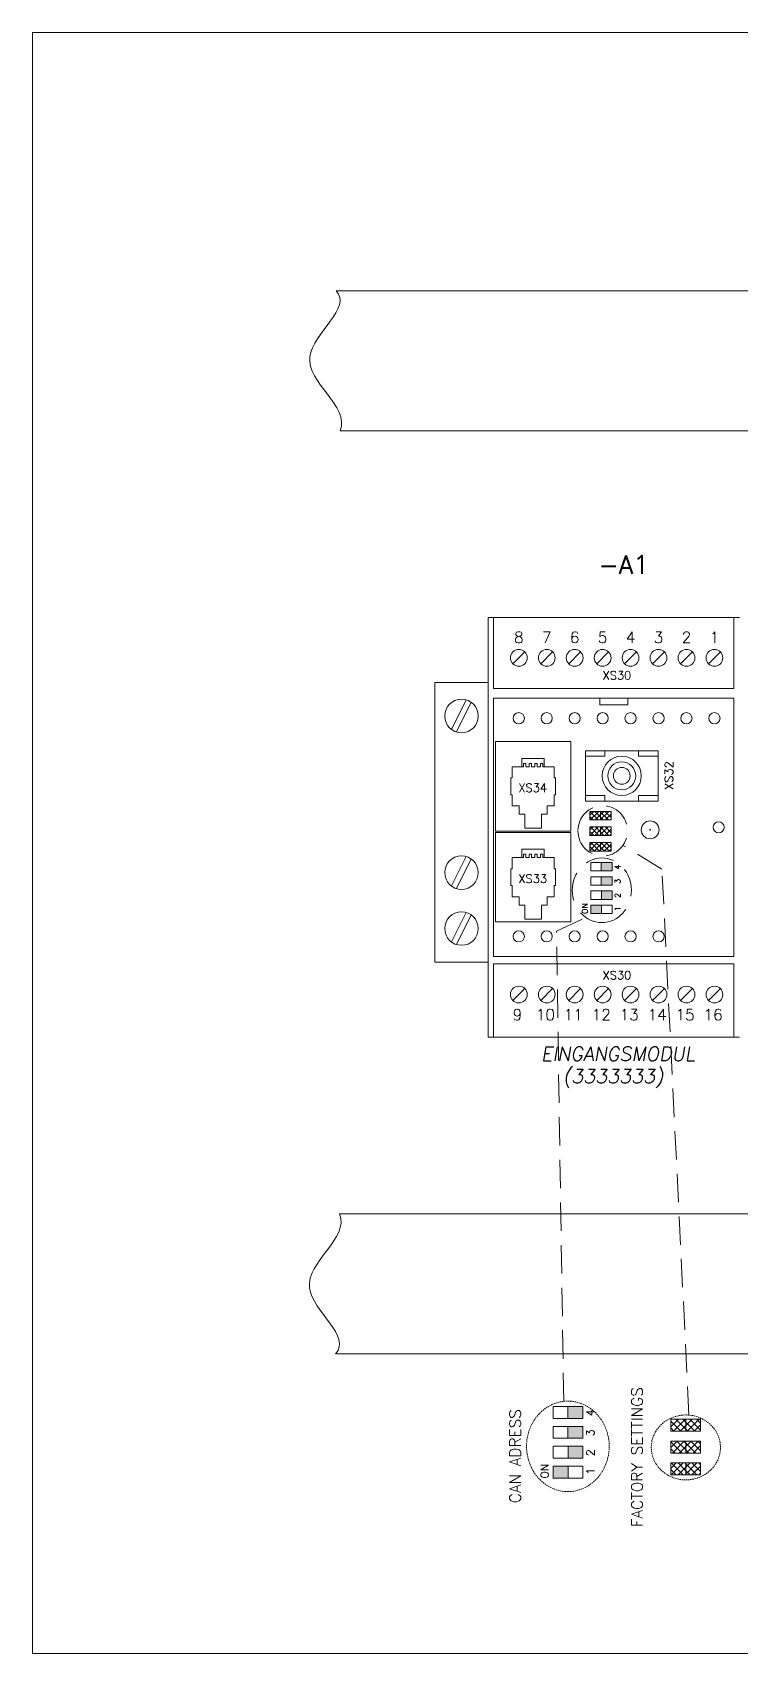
# Model space of a CAD drawing. Extents: x -2993 to 3661, y -4147 to -1441.
# Drawn here: x -1544 to -1417.5, y -2866.4 to -2576.6 of the extents above; entities that cross this region are included whole.
import ezdxf
from ezdxf.enums import TextEntityAlignment as Align

# ---------------------------------------------------------------- set-up
doc = ezdxf.new("R2010")
doc.units = 0
doc.header["$LTSCALE"] = 0.1
doc.header["$MEASUREMENT"] = 0
doc.linetypes.add('DASHED', pattern=[19.05, 12.7, -6.35])
doc.layers.get('0').update_dxf_attribs({"linetype": 'CONTINUOUS'})
for name, color, linetype in [('50C', 7, 'CONTINUOUS'), ('DIM', 5, 'CONTINUOUS'), ('KABELGOTEN', 5, 'CONTINUOUS'), ('MONTAGEPLAAT', 230, 'CONTINUOUS'), ('MOTMODULE', 7, 'CONTINUOUS')]:
    doc.layers.add(name, color=color, linetype=linetype)
doc.styles.get("Standard").update_dxf_attribs({"font": 'simplex.shx'})

msp = doc.modelspace()

# ---------------------------------------------------------------- hatches: boundary and pattern name
at = {"lineweight": 13}
h = msp.add_hatch(color=7, dxfattribs=at)
h.paths.add_polyline_path([(-1442.16, -2732.61), (-1444.09, -2732.61), (-1444.09, -2734.13), (-1442.16, -2734.13)])
h.paths.add_polyline_path([(-1440.28, -2730.07), (-1442.16, -2730.07), (-1442.16, -2731.59), (-1440.28, -2731.59)])
h.paths.add_polyline_path([(-1440.28, -2727.53), (-1442.21, -2727.53), (-1442.21, -2729.05), (-1440.28, -2729.05)])
h.paths.add_polyline_path([(-1440.28, -2724.99), (-1442.21, -2724.99), (-1442.21, -2726.51), (-1440.28, -2726.51)])
at = {"linetype": 'DASHED', "lineweight": 13}
h = msp.add_hatch(color=7, dxfattribs=at)
h.paths.add_polyline_path([(-1448.15, -2832.91), (-1450.85, -2832.91), (-1450.85, -2835.04), (-1448.15, -2835.04)])
h.paths.add_polyline_path([(-1445.52, -2829.35), (-1448.15, -2829.35), (-1448.15, -2831.49), (-1445.52, -2831.49)])
h.paths.add_polyline_path([(-1445.52, -2825.8), (-1448.22, -2825.8), (-1448.22, -2827.93), (-1445.52, -2827.93)])
h.paths.add_polyline_path([(-1445.52, -2822.24), (-1448.22, -2822.24), (-1448.22, -2824.38), (-1445.52, -2824.38)])

# ---------------------------------------------------------------- linework, layer by layer
at = {"color": 7, "linetype": 'Continuous', "lineweight": 13}
for p, q in [((-1462.47, -2756.2), (-1462.47, -2681.2)), ((-1462.47, -2756.2), (-1462.47, -2681.2)), ((-1462.47, -2756.2), (-1462.47, -2681.2)), ((-1462.47, -2756.2), (-1462.47, -2681.2)), ((-1462.47, -2756.2), (-1462.47, -2681.2)), ((-1462.47, -2756.2), (-1462.47, -2681.2)), ((-1462.47, -2756.2), (-1462.47, -2681.2)), ((-1462.47, -2756.2), (-1462.47, -2681.2)), ((-1417.47, -2681.2), (-1462.47, -2681.2)), ((-1417.47, -2681.2), (-1462.47, -2681.2)), ((-1417.47, -2756.2), (-1462.47, -2756.2)), ((-1417.47, -2756.2), (-1462.47, -2756.2)), ((-1445.52, -2822.24), (-1450.85, -2822.24)), ((-1450.85, -2822.24), (-1450.85, -2824.38)), ((-1448.22, -2822.24), (-1448.22, -2824.38)), ((-1445.52, -2824.38), (-1445.52, -2822.24)), ((-1450.85, -2824.38), (-1445.52, -2824.38)), ((-1429.78, -2826.65), (-1429.78, -2824.52)), ((-1429.78, -2824.52), (-1424.45, -2824.52)), ((-1427.08, -2824.52), (-1427.08, -2826.65)), ((-1424.45, -2824.52), (-1424.45, -2826.65)), ((-1445.52, -2825.8), (-1450.85, -2825.8)), ((-1450.85, -2825.8), (-1450.85, -2827.93)), ((-1450.85, -2827.93), (-1445.52, -2827.93)), ((-1448.22, -2825.8), (-1448.22, -2827.93)), ((-1445.52, -2827.93), (-1445.52, -2825.8)), ((-1424.45, -2826.65), (-1429.78, -2826.65)), ((-1429.78, -2828.43), (-1424.45, -2828.43)), ((-1429.78, -2830.56), (-1429.78, -2828.43)), ((-1427.08, -2828.43), (-1427.08, -2830.56)), ((-1424.45, -2828.43), (-1424.45, -2830.56)), ((-1450.85, -2829.35), (-1445.52, -2829.35)), ((-1450.85, -2831.49), (-1450.85, -2829.35)), ((-1445.52, -2831.49), (-1450.85, -2831.49)), ((-1448.15, -2829.35), (-1448.15, -2831.49)), ((-1445.52, -2829.35), (-1445.52, -2831.49)), ((-1424.45, -2830.56), (-1429.78, -2830.56)), ((-1450.85, -2832.91), (-1445.52, -2832.91)), ((-1450.85, -2835.04), (-1450.85, -2832.91)), ((-1448.15, -2832.91), (-1448.15, -2835.04)), ((-1445.52, -2832.91), (-1445.52, -2835.04)), ((-1429.78, -2834.47), (-1429.78, -2832.34)), ((-1429.78, -2832.34), (-1424.45, -2832.34)), ((-1427.08, -2832.34), (-1427.08, -2834.47)), ((-1424.45, -2832.34), (-1424.45, -2834.47)), ((-1445.52, -2835.04), (-1450.85, -2835.04)), ((-1424.45, -2834.47), (-1429.78, -2834.47))]:
    msp.add_line(p, q, dxfattribs=at)
at = {"color": 7, "lineweight": 13}
for p, q in [((-1462.47, -2681.2), (-1462.47, -2756.2)), ((-1462.47, -2681.2), (-1462.47, -2756.2)), ((-1462.47, -2681.2), (-1462.47, -2756.2)), ((-1462.47, -2681.2), (-1462.47, -2756.2)), ((-1462.47, -2681.2), (-1462.47, -2756.2)), ((-1462.47, -2681.2), (-1462.47, -2756.2)), ((-1462.47, -2681.2), (-1462.47, -2756.2)), ((-1462.47, -2681.2), (-1462.47, -2756.2)), ((-1417.47, -2681.2), (-1462.47, -2681.2)), ((-1417.47, -2681.2), (-1462.47, -2681.2)), ((-1461.47, -2693.9), (-1461.47, -2681.2)), ((-1418.47, -2693.9), (-1418.47, -2681.2)), ((-1455.91, -2687.34), (-1458.03, -2689.46)), ((-1450.91, -2687.34), (-1453.03, -2689.46)), ((-1445.91, -2687.34), (-1448.03, -2689.46)), ((-1440.91, -2687.34), (-1443.03, -2689.46)), ((-1435.91, -2687.34), (-1438.03, -2689.46)), ((-1430.91, -2687.34), (-1433.03, -2689.46)), ((-1425.91, -2687.34), (-1428.03, -2689.46)), ((-1420.91, -2687.34), (-1423.03, -2689.46)), ((-1462.47, -2740), (-1462.47, -2690)), ((-1462.47, -2740.9), (-1462.47, -2690.9)), ((-1462.47, -2740.9), (-1462.47, -2690.9)), ((-1462.47, -2740.9), (-1462.47, -2690.9)), ((-1462.47, -2740.9), (-1462.47, -2690.9)), ((-1462.47, -2740.9), (-1462.47, -2690.9)), ((-1462.47, -2698.48), (-1462.47, -2691.63)), ((-1462.47, -2699.38), (-1462.47, -2692.53)), ((-1462.47, -2742.8), (-1462.47, -2692.8)), ((-1462.47, -2743.7), (-1462.47, -2693.7)), ((-1462.47, -2743.7), (-1462.47, -2693.7)), ((-1418.47, -2693.9), (-1461.47, -2693.9)), ((-1462.47, -2741.8), (-1462.47, -2695.6)), ((-1462.47, -2741.8), (-1462.47, -2695.6)), ((-1462.47, -2741.8), (-1462.47, -2695.6)), ((-1461.47, -2741.8), (-1461.47, -2695.6)), ((-1418.47, -2695.6), (-1461.47, -2695.6)), ((-1442.47, -2695.6), (-1442.47, -2696.8)), ((-1437.47, -2696.8), (-1442.47, -2696.8)), ((-1437.47, -2695.6), (-1437.47, -2696.8)), ((-1418.47, -2741.8), (-1418.47, -2695.6)), ((-1461.16, -2703.37), (-1461.16, -2719.37)), ((-1461.16, -2703.37), (-1447.66, -2703.37)), ((-1447.66, -2703.37), (-1447.66, -2719.37)), ((-1456.41, -2706.37), (-1456.41, -2707.87)), ((-1456.41, -2706.37), (-1452.41, -2706.37)), ((-1452.41, -2706.37), (-1452.41, -2707.87)), ((-1432.05, -2705), (-1445.05, -2705)), ((-1445.05, -2705), (-1445.05, -2714)), ((-1441.55, -2706), (-1445.05, -2706)), ((-1441.55, -2706), (-1441.55, -2705)), ((-1435.55, -2706), (-1435.55, -2705)), ((-1432.05, -2706), (-1435.55, -2706)), ((-1432.05, -2705), (-1432.05, -2714)), ((-1458.16, -2707.87), (-1456.41, -2707.87)), ((-1458.16, -2707.87), (-1458.16, -2709.87)), ((-1456.14, -2707.87), (-1456.41, -2707.87)), ((-1456.14, -2707.87), (-1456.14, -2707.28)), ((-1456.14, -2707.28), (-1455.73, -2707.28)), ((-1455.73, -2707.28), (-1455.73, -2707.87)), ((-1455.73, -2707.87), (-1455.12, -2707.87)), ((-1455.12, -2707.87), (-1455.12, -2707.28)), ((-1455.12, -2707.28), (-1454.71, -2707.28)), ((-1454.71, -2707.28), (-1454.71, -2707.87)), ((-1454.71, -2707.87), (-1454.11, -2707.87)), ((-1454.11, -2707.28), (-1453.7, -2707.28)), ((-1454.11, -2707.87), (-1454.11, -2707.28)), ((-1453.7, -2707.28), (-1453.7, -2707.87)), ((-1453.7, -2707.87), (-1453.09, -2707.87)), ((-1453.09, -2707.87), (-1453.09, -2707.28)), ((-1453.09, -2707.28), (-1452.68, -2707.28)), ((-1452.68, -2707.28), (-1452.68, -2707.87)), ((-1452.68, -2707.87), (-1452.41, -2707.87)), ((-1452.41, -2707.87), (-1450.66, -2707.87)), ((-1450.66, -2707.87), (-1450.66, -2709.87)), ((-1458.41, -2709.87), (-1458.41, -2712.87)), ((-1458.41, -2709.87), (-1458.16, -2709.87)), ((-1450.66, -2709.87), (-1450.41, -2709.87)), ((-1450.41, -2709.87), (-1450.41, -2712.87)), ((-1458.41, -2712.87), (-1458.16, -2712.87)), ((-1458.16, -2712.87), (-1458.16, -2714.87)), ((-1458.16, -2714.87), (-1456.91, -2714.87)), ((-1456.91, -2714.87), (-1456.91, -2716.37)), ((-1451.91, -2714.87), (-1451.91, -2716.37)), ((-1451.91, -2714.87), (-1450.66, -2714.87)), ((-1450.66, -2712.87), (-1450.41, -2712.87)), ((-1450.66, -2712.87), (-1450.66, -2714.87)), ((-1441.55, -2713), (-1445.05, -2713)), ((-1432.05, -2714), (-1445.05, -2714)), ((-1441.55, -2714), (-1441.55, -2713)), ((-1435.55, -2714), (-1435.55, -2713)), ((-1432.05, -2713), (-1435.55, -2713)), ((-1456.91, -2716.37), (-1455.91, -2716.37)), ((-1455.91, -2716.37), (-1455.91, -2718.87)), ((-1452.91, -2716.37), (-1451.91, -2716.37)), ((-1452.91, -2716.37), (-1452.91, -2718.87)), ((-1444.27, -2717.37), (-1444.27, -2715.85)), ((-1444.27, -2715.85), (-1440.46, -2715.85)), ((-1443.57, -2715.85), (-1444.27, -2716.55)), ((-1444.27, -2715.85), (-1442.75, -2717.37)), ((-1444.27, -2716.75), (-1443.64, -2717.37)), ((-1440.46, -2717.37), (-1444.27, -2717.37)), ((-1442.67, -2715.85), (-1444.19, -2717.37)), ((-1443.37, -2715.85), (-1442.34, -2716.88)), ((-1442.34, -2716.41), (-1443.29, -2717.37)), ((-1442.47, -2715.85), (-1442.34, -2715.98)), ((-1442.34, -2717.31), (-1442.4, -2717.37)), ((-1442.34, -2715.85), (-1442.34, -2717.37)), ((-1440.87, -2715.85), (-1442.34, -2717.31)), ((-1441.77, -2715.85), (-1442.34, -2716.41)), ((-1442.34, -2715.98), (-1440.95, -2717.37)), ((-1442.34, -2716.88), (-1441.85, -2717.37)), ((-1441.58, -2715.85), (-1440.46, -2716.97)), ((-1440.46, -2716.33), (-1441.5, -2717.37)), ((-1440.68, -2715.85), (-1440.46, -2716.07)), ((-1440.46, -2717.23), (-1440.6, -2717.37)), ((-1440.46, -2715.85), (-1440.46, -2717.37)), ((-1461.16, -2719.37), (-1447.66, -2719.37)), ((-1461.16, -2719.62), (-1461.16, -2735.62)), ((-1461.16, -2719.62), (-1447.66, -2719.62)), ((-1455.91, -2718.87), (-1452.91, -2718.87)), ((-1447.66, -2719.62), (-1447.66, -2735.62)), ((-1444.27, -2720.16), (-1444.27, -2718.64)), ((-1444.27, -2718.64), (-1440.46, -2718.64)), ((-1442.77, -2718.64), (-1444.27, -2720.14)), ((-1443.67, -2718.64), (-1444.27, -2719.24)), ((-1444.27, -2719.44), (-1443.54, -2720.16)), ((-1440.46, -2720.16), (-1444.27, -2720.16)), ((-1444.17, -2718.64), (-1442.65, -2720.16)), ((-1442.34, -2719.11), (-1443.39, -2720.16)), ((-1443.27, -2718.64), (-1442.34, -2719.57)), ((-1442.34, -2720), (-1442.5, -2720.16)), ((-1442.37, -2718.64), (-1442.34, -2718.68)), ((-1442.34, -2718.64), (-1442.34, -2720.16)), ((-1440.97, -2718.64), (-1442.34, -2720)), ((-1441.87, -2718.64), (-1442.34, -2719.11)), ((-1442.34, -2718.68), (-1440.85, -2720.16)), ((-1442.34, -2719.57), (-1441.75, -2720.16)), ((-1440.46, -2719.02), (-1441.6, -2720.16)), ((-1441.48, -2718.64), (-1440.46, -2719.66)), ((-1440.46, -2719.92), (-1440.7, -2720.16)), ((-1440.58, -2718.64), (-1440.46, -2718.76)), ((-1440.46, -2718.64), (-1440.46, -2720.16)), ((-1458.16, -2724.12), (-1456.41, -2724.12)), ((-1458.16, -2724.12), (-1458.16, -2726.12)), ((-1456.41, -2722.62), (-1456.41, -2724.12)), ((-1456.41, -2722.62), (-1452.41, -2722.62)), ((-1456.14, -2724.12), (-1456.41, -2724.12)), ((-1456.14, -2724.12), (-1456.14, -2723.53)), ((-1456.14, -2723.53), (-1455.73, -2723.53)), ((-1455.73, -2723.53), (-1455.73, -2724.12)), ((-1455.73, -2724.12), (-1455.12, -2724.12)), ((-1455.12, -2724.12), (-1455.12, -2723.53)), ((-1455.12, -2723.53), (-1454.71, -2723.53)), ((-1454.71, -2723.53), (-1454.71, -2724.12)), ((-1454.71, -2724.12), (-1454.11, -2724.12)), ((-1454.11, -2723.53), (-1453.7, -2723.53)), ((-1454.11, -2724.12), (-1454.11, -2723.53)), ((-1453.7, -2723.53), (-1453.7, -2724.12)), ((-1453.7, -2724.12), (-1453.09, -2724.12)), ((-1453.09, -2724.12), (-1453.09, -2723.53)), ((-1453.09, -2723.53), (-1452.68, -2723.53)), ((-1452.68, -2723.53), (-1452.68, -2724.12)), ((-1452.68, -2724.12), (-1452.41, -2724.12)), ((-1452.41, -2722.62), (-1452.41, -2724.12)), ((-1452.41, -2724.12), (-1450.66, -2724.12)), ((-1450.66, -2724.12), (-1450.66, -2726.12)), ((-1444.27, -2722.96), (-1444.27, -2721.43)), ((-1444.27, -2721.43), (-1440.46, -2721.43)), ((-1442.87, -2721.43), (-1444.27, -2722.83)), ((-1443.77, -2721.43), (-1444.27, -2721.93)), ((-1444.27, -2722.14), (-1443.44, -2722.96)), ((-1440.46, -2722.96), (-1444.27, -2722.96)), ((-1444.07, -2721.43), (-1442.55, -2722.96)), ((-1442.34, -2721.8), (-1443.49, -2722.96)), ((-1443.17, -2721.43), (-1442.34, -2722.27)), ((-1442.34, -2722.7), (-1442.6, -2722.96)), ((-1442.34, -2721.43), (-1442.34, -2722.96)), ((-1441.07, -2721.43), (-1442.34, -2722.7)), ((-1441.97, -2721.43), (-1442.34, -2721.8)), ((-1442.34, -2722.27), (-1441.65, -2722.96)), ((-1442.27, -2721.43), (-1440.75, -2722.96)), ((-1440.46, -2721.72), (-1441.7, -2722.96)), ((-1441.38, -2721.43), (-1440.46, -2722.35)), ((-1440.46, -2722.61), (-1440.8, -2722.96)), ((-1440.48, -2721.43), (-1440.46, -2721.46)), ((-1440.46, -2721.43), (-1440.46, -2722.96)), ((-1458.41, -2726.12), (-1458.41, -2729.12)), ((-1458.41, -2726.12), (-1458.16, -2726.12)), ((-1450.66, -2726.12), (-1450.41, -2726.12)), ((-1450.41, -2726.12), (-1450.41, -2729.12)), ((-1444.09, -2724.99), (-1444.09, -2726.51)), ((-1440.28, -2724.99), (-1444.09, -2724.99)), ((-1444.09, -2726.51), (-1440.28, -2726.51)), ((-1442.21, -2724.99), (-1442.21, -2726.51)), ((-1440.28, -2726.51), (-1440.28, -2724.99)), ((-1458.41, -2729.12), (-1458.16, -2729.12)), ((-1458.16, -2729.12), (-1458.16, -2731.12)), ((-1450.66, -2729.12), (-1450.41, -2729.12)), ((-1450.66, -2729.12), (-1450.66, -2731.12)), ((-1444.09, -2727.53), (-1444.09, -2729.05)), ((-1440.28, -2727.53), (-1444.09, -2727.53)), ((-1444.09, -2729.05), (-1440.28, -2729.05)), ((-1444.09, -2731.59), (-1444.09, -2730.07)), ((-1444.09, -2730.07), (-1440.28, -2730.07)), ((-1442.21, -2727.53), (-1442.21, -2729.05)), ((-1442.16, -2730.07), (-1442.16, -2731.59)), ((-1440.28, -2729.05), (-1440.28, -2727.53)), ((-1440.28, -2730.07), (-1440.28, -2731.59)), ((-1458.16, -2731.12), (-1456.91, -2731.12)), ((-1456.91, -2731.12), (-1456.91, -2732.62)), ((-1456.91, -2732.62), (-1455.91, -2732.62)), ((-1455.91, -2732.62), (-1455.91, -2735.12)), ((-1452.91, -2732.62), (-1452.91, -2735.12)), ((-1452.91, -2732.62), (-1451.91, -2732.62)), ((-1451.91, -2731.12), (-1451.91, -2732.62)), ((-1451.91, -2731.12), (-1450.66, -2731.12)), ((-1440.28, -2731.59), (-1444.09, -2731.59)), ((-1444.09, -2734.13), (-1444.09, -2732.61)), ((-1444.09, -2732.61), (-1440.28, -2732.61)), ((-1442.16, -2732.61), (-1442.16, -2734.13)), ((-1440.28, -2732.61), (-1440.28, -2734.13)), ((-1461.16, -2735.62), (-1447.66, -2735.62)), ((-1455.91, -2735.12), (-1452.91, -2735.12)), ((-1440.28, -2734.13), (-1444.09, -2734.13)), ((-1418.47, -2741.8), (-1461.47, -2741.8)), ((-1461.47, -2743.1), (-1461.47, -2756.2)), ((-1418.47, -2743.1), (-1461.47, -2743.1)), ((-1418.47, -2743.1), (-1418.47, -2756.2)), ((-1455.91, -2747.54), (-1458.03, -2749.66)), ((-1450.91, -2747.54), (-1453.03, -2749.66)), ((-1445.91, -2747.54), (-1448.03, -2749.66)), ((-1440.91, -2747.54), (-1443.03, -2749.66)), ((-1435.91, -2747.54), (-1438.03, -2749.66)), ((-1430.91, -2747.54), (-1433.03, -2749.66)), ((-1425.91, -2747.54), (-1428.03, -2749.66)), ((-1420.91, -2747.54), (-1423.03, -2749.66)), ((-1417.47, -2756.2), (-1462.47, -2756.2)), ((-1417.47, -2756.2), (-1418.47, -2756.2)), ((-1428.41, -2824.52), (-1429.78, -2825.89)), ((-1429.65, -2824.52), (-1429.78, -2824.65)), ((-1429.78, -2824.84), (-1427.97, -2826.65)), ((-1427.17, -2824.52), (-1429.3, -2826.65)), ((-1428.87, -2824.52), (-1427.08, -2826.3)), ((-1427.08, -2825.66), (-1428.07, -2826.65)), ((-1427.63, -2824.52), (-1427.08, -2825.06)), ((-1425.93, -2824.52), (-1427.08, -2825.66)), ((-1427.08, -2825.06), (-1425.5, -2826.65)), ((-1424.7, -2824.52), (-1426.83, -2826.65)), ((-1426.39, -2824.52), (-1424.45, -2826.46)), ((-1424.45, -2825.51), (-1425.59, -2826.65)), ((-1425.15, -2824.52), (-1424.45, -2825.22)), ((-1429.78, -2826.07), (-1429.21, -2826.65)), ((-1428.61, -2828.43), (-1429.78, -2829.6)), ((-1429.78, -2828.55), (-1427.77, -2830.56)), ((-1427.37, -2828.43), (-1429.5, -2830.56)), ((-1428.67, -2828.43), (-1427.08, -2830.01)), ((-1427.43, -2828.43), (-1427.08, -2828.78)), ((-1427.08, -2826.3), (-1426.73, -2826.65)), ((-1426.13, -2828.43), (-1427.08, -2829.38)), ((-1424.9, -2828.43), (-1427.03, -2830.56)), ((-1426.19, -2828.43), (-1424.45, -2830.17)), ((-1424.95, -2828.43), (-1424.45, -2828.93)), ((-1429.78, -2829.79), (-1429.01, -2830.56)), ((-1427.08, -2829.38), (-1428.27, -2830.56)), ((-1427.08, -2828.78), (-1425.3, -2830.56)), ((-1427.08, -2830.01), (-1426.53, -2830.56)), ((-1424.45, -2829.22), (-1425.79, -2830.56)), ((-1424.45, -2830.46), (-1424.55, -2830.56)), ((-1428.81, -2832.34), (-1429.78, -2833.31)), ((-1429.78, -2833.5), (-1428.81, -2834.47)), ((-1429.71, -2832.34), (-1427.57, -2834.47)), ((-1427.57, -2832.34), (-1429.7, -2834.47)), ((-1428.47, -2832.34), (-1427.08, -2833.73)), ((-1427.08, -2833.09), (-1428.47, -2834.47)), ((-1427.23, -2832.34), (-1427.08, -2832.49)), ((-1427.08, -2834.33), (-1427.23, -2834.47)), ((-1425.09, -2832.34), (-1427.08, -2834.33)), ((-1426.33, -2832.34), (-1427.08, -2833.09)), ((-1427.08, -2832.49), (-1425.1, -2834.47)), ((-1427.08, -2833.73), (-1426.33, -2834.47)), ((-1425.99, -2832.34), (-1424.45, -2833.88)), ((-1424.45, -2832.93), (-1425.99, -2834.47)), ((-1424.76, -2832.34), (-1424.45, -2832.65)), ((-1424.45, -2834.17), (-1424.75, -2834.47))]:
    msp.add_line(p, q, dxfattribs=at)
at = {"color": 7, "linetype": 'DASHED', "lineweight": 13, "ltscale": 4}
for p, q in [((-1431.36, -2726.16), (-1438.35, -2721.93)), ((-1426.52, -2823.77), (-1431.36, -2726.16)), ((-1450.23, -2737.27), (-1444.94, -2734.84)), ((-1448.94, -2821.32), (-1450.23, -2737.27))]:
    msp.add_line(p, q, dxfattribs=at)
at = {"color": 7, "lineweight": 13}
for centre, radius in [((-1456.97, -2688.4), 1.5), ((-1451.97, -2688.4), 1.5), ((-1446.97, -2688.4), 1.5), ((-1441.97, -2688.4), 1.5), ((-1436.97, -2688.4), 1.5), ((-1431.97, -2688.4), 1.5), ((-1426.97, -2688.4), 1.5), ((-1421.97, -2688.4), 1.5), ((-1456.97, -2699.2), 1), ((-1451.97, -2699.2), 1), ((-1446.97, -2699.2), 1), ((-1441.97, -2699.2), 1), ((-1436.97, -2699.2), 1), ((-1431.97, -2699.2), 1), ((-1426.97, -2699.2), 1), ((-1421.97, -2699.2), 1), ((-1438.55, -2709.5), 3.5), ((-1438.55, -2709.5), 2.5), ((-1438.55, -2709.5), 1.5), ((-1433.47, -2719.15), 1.6), ((-1421.21, -2718.7), 1), ((-1456.97, -2738.2), 1), ((-1451.97, -2738.2), 1), ((-1446.97, -2738.2), 1), ((-1441.97, -2738.2), 1), ((-1436.97, -2738.2), 1), ((-1431.97, -2738.2), 1), ((-1456.97, -2748.6), 1.5), ((-1451.97, -2748.6), 1.5), ((-1446.97, -2748.6), 1.5), ((-1441.97, -2748.6), 1.5), ((-1436.97, -2748.6), 1.5), ((-1431.97, -2748.6), 1.5), ((-1426.97, -2748.6), 1.5), ((-1421.97, -2748.6), 1.5)]:
    msp.add_circle(centre, radius, dxfattribs=at)
for start, end in [(0, 180), (180, 0)]:
    msp.add_arc((-1433.47, -2719.15), 0.05, start, end, dxfattribs=at)
at = {"color": 7, "linetype": 'DASHED', "lineweight": 13, "ltscale": 4, "extrusion": (0, 0, -1)}
msp.add_ellipse((-1441.96, -2719.33), major_axis=(-0.01, 4.5), ratio=0.984111, start_param=-1.570796, end_param=4.712389, dxfattribs=at)
msp.add_ellipse((-1442.11, -2729.96), major_axis=(0, -5.78), ratio=0.914373, dxfattribs=at)
at = {"color": 7, "linetype": 'DASHED', "lineweight": 13, "ltscale": 0.2}
for centre, major_axis, ratio in [((-1448.19, -2829.37), (0, -8.09), 0.914373), ((-1427.08, -2829.56), (6.19, -0.01), 0.938062)]:
    msp.add_ellipse(centre, major_axis=major_axis, ratio=ratio, dxfattribs=at)
at = {"layer": '50C', "color": 7, "lineweight": 13}
for p, q in [((-1462.47, -2689.55), (-1462.47, -2739.55)), ((-1462.47, -2689.55), (-1462.47, -2739.55)), ((-1462.47, -2691.74), (-1462.47, -2735.74)), ((-1462.47, -2735.74), (-1462.47, -2691.74)), ((-1462.47, -2691.74), (-1462.47, -2735.74)), ((-1471.97, -2742.8), (-1471.97, -2692.8)), ((-1471.97, -2742.8), (-1471.97, -2692.8)), ((-1471.97, -2742.8), (-1471.97, -2692.8)), ((-1471.97, -2742.8), (-1471.97, -2692.8)), ((-1471.97, -2742.8), (-1471.97, -2692.8)), ((-1471.97, -2742.8), (-1471.97, -2692.8)), ((-1471.97, -2692.8), (-1462.47, -2692.8)), ((-1462.47, -2692.64), (-1462.47, -2736.64)), ((-1462.47, -2736.64), (-1462.47, -2692.64)), ((-1462.47, -2692.64), (-1462.47, -2736.64)), ((-1462.47, -2692.64), (-1462.47, -2736.64)), ((-1462.47, -2736.64), (-1462.47, -2692.64)), ((-1462.47, -2692.64), (-1462.47, -2736.64)), ((-1462.47, -2693.7), (-1462.47, -2743.7)), ((-1462.47, -2693.7), (-1462.47, -2743.7)), ((-1462.47, -2693.7), (-1462.47, -2743.7)), ((-1466.4, -2695.91), (-1469.02, -2701.19)), ((-1465.5, -2696.34), (-1468.13, -2701.65)), ((-1466.4, -2723.91), (-1469.02, -2729.19)), ((-1465.5, -2724.34), (-1468.13, -2729.65)), ((-1466.4, -2733.91), (-1469.02, -2739.19)), ((-1465.5, -2734.34), (-1468.13, -2739.65)), ((-1462.47, -2742.8), (-1471.97, -2742.8))]:
    msp.add_line(p, q, dxfattribs=at)
for centre in [(-1467.22, -2698.8), (-1467.22, -2726.8), (-1467.22, -2736.8)]:
    msp.add_circle(centre, 3, dxfattribs=at)
at = {"layer": 'DIM', "color": 7, "lineweight": 13}
for p, q in [((-1489.67, -2622.8), (-1305.07, -2622.8)), ((-1305.07, -2647.8), (-1488.94, -2647.8)), ((-1489.03, -2787.8), (-1305.07, -2787.8)), ((-1305.07, -2812.8), (-1489.75, -2812.8))]:
    msp.add_line(p, q, dxfattribs=at)
at = {"layer": 'KABELGOTEN', "color": 7, "lineweight": 13, "ltscale": 4}
for p, q in [((-1489.67, -2622.8), (-1305.07, -2622.8)), ((-1305.07, -2647.8), (-1488.94, -2647.8)), ((-1489.03, -2787.8), (-1305.07, -2787.8)), ((-1305.07, -2812.8), (-1489.75, -2812.8))]:
    msp.add_line(p, q, dxfattribs=at)
at = {"layer": 'KABELGOTEN', "color": 7, "lineweight": 13}
for points, start_tangent, end_tangent in [([(-1489.67, -2622.8), (-1494.34, -2634.54), (-1488.94, -2647.8)], (0.702702, -0.711485), (-0.381342, -0.924434)), ([(-1489.75, -2812.8), (-1494.42, -2801.06), (-1489.03, -2787.8)], (0.702702, 0.711485), (-0.381342, 0.924434))]:
    msp.add_spline(points, degree=3, dxfattribs=dict(at, start_tangent=start_tangent, end_tangent=end_tangent))
at = {"layer": 'MONTAGEPLAAT', "color": 7, "lineweight": 13}
msp.add_lwpolyline([(-1242.74, -2866.42), (-1543.99, -2866.42), (-1543.99, -2576.59), (-1242.74, -2576.59)], close=True, dxfattribs=at)

# ---------------------------------------------------------------- texts
at = {"color": 7, "lineweight": 13}
msp.add_text('-A1', height=3.281, dxfattribs=at).set_placement((-1438.22, -2673.41), align=Align.CENTER)
at = {"color": 7, "lineweight": 13, "text_generation_flag": 6}
for s, height, rotation, p in [('8', 2, 180, (-1456.97, -2685.74)), ('7', 2, 180, (-1451.97, -2685.74)), ('6', 2, 180, (-1446.97, -2685.74)), ('5', 2, 180, (-1441.97, -2685.74)), ('4', 2, 180, (-1436.97, -2685.74)), ('3', 2, 180, (-1431.97, -2685.74)), ('2', 2, 180, (-1426.97, -2685.74)), ('1', 2, 180, (-1421.97, -2685.74)), ('XS30', 1.5, 180, (-1439.41, -2692.29)), ('XS32', 1.5, 270, (-1429.37, -2709.45)), ('XS34', 1.5, 180, (-1454.48, -2712.39)), ('XS33', 1.5, 180, (-1454.48, -2728.64)), ('XS30', 1.5, 180, (-1439.41, -2745.89)), ('9', 2, 180, (-1457.22, -2753.2)), ('10', 2, 180, (-1452.22, -2753.2)), ('11', 2, 180, (-1447.22, -2753.2)), ('12', 2, 180, (-1442.22, -2753.2)), ('13', 2, 180, (-1437.22, -2753.2)), ('14', 2, 180, (-1432.22, -2753.2)), ('15', 2, 180, (-1427.22, -2753.2)), ('16', 2, 180, (-1422.22, -2753.2))]:
    msp.add_text(s, height=height, rotation=rotation, dxfattribs=at).set_placement(p, align=Align.CENTER)
at = {"color": 7, "lineweight": 13}
for s, height, p in [('4', 1, (-1438.8, -2726.24)), ('3', 1, (-1438.8, -2728.78)), ('ON', 1, (-1444.66, -2734.18)), ('2', 1, (-1438.8, -2731.32)), ('1', 1, (-1438.8, -2733.66)), ('FACTORY SETTINGS', 2, (-1434.82, -2843.82)), ('CAN ADRESS', 2, (-1456.62, -2839.53))]:
    msp.add_text(s, height=height, rotation=90, dxfattribs=at).set_placement(p)
at = {"color": 7, "linetype": 'Continuous', "lineweight": 13}
for s, p in [('4', (-1443.45, -2823.99)), ('3', (-1443.45, -2827.54)), ('2', (-1443.45, -2831.1)), ('ON', (-1451.65, -2835.11)), ('1', (-1443.45, -2834.39))]:
    msp.add_text(s, height=1.4, rotation=90, dxfattribs=at).set_placement(p)
at = {"layer": 'MOTMODULE', "color": 7, "lineweight": 13, "oblique": 10}
msp.add_text('EINGANGSMODUL', height=2.5, dxfattribs=at).set_placement((-1439.22, -2760.45), align=Align.CENTER)
at = {"layer": 'MOTMODULE', "oblique": 10}
msp.add_text('(3333333)', height=2.5, dxfattribs=at).set_placement((-1440.08, -2764.43), align=Align.CENTER)

doc.saveas('drawing.dxf')
